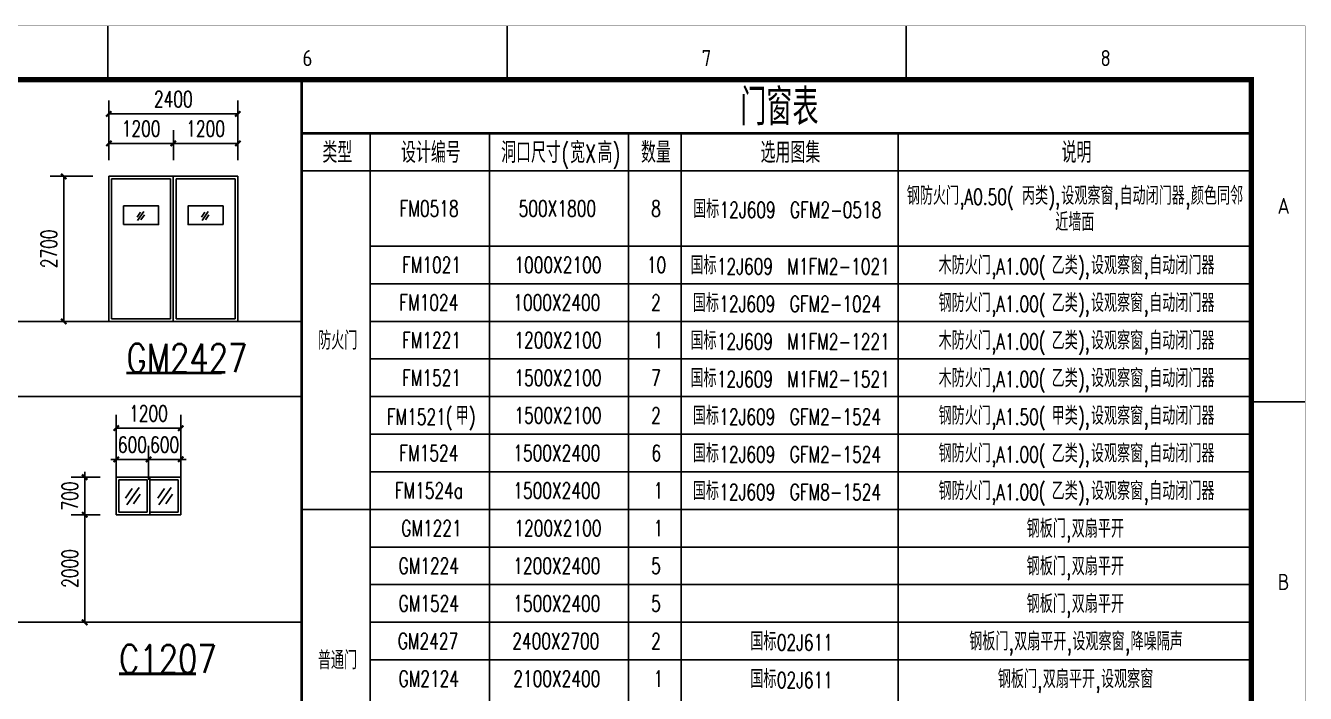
# Model space of a CAD drawing. Extents: x -93062 to 326984, y -142534 to 91021.
# Drawn here: x 100410 to 124222, y -25264 to -12834 of the extents above; entities that cross this region are included whole.
import ezdxf
from ezdxf.enums import TextEntityAlignment as Align

# ---------------------------------------------------------------- set-up
doc = ezdxf.new("R2010")
doc.units = 0
doc.header["$LTSCALE"] = 1000
doc.header["$MEASUREMENT"] = 0
doc.layers.get('0').update_dxf_attribs({"color": 8})
doc.layers.get('Defpoints').update_dxf_attribs({"color": 8})
for name, color, linetype in [('DIM_SYMB', 8, 'Continuous'), ('PUB_DIM', 8, 'Continuous'), ('PUB_TAB', 8, 'Continuous'), ('PUB_TEXT', 8, 'Continuous'), ('WALL', 8, 'Continuous'), ('WINDOW', 8, 'Continuous')]:
    doc.layers.add(name, color=color, linetype=linetype)
doc.styles.add('_TCH_DIM_T3', font='SIMPLEX', dxfattribs={"width": 0.705882, "bigfont": 'GBCBIG'})
doc.styles.add('_TCH_WDTABLE', font='SIMPLEX', dxfattribs={"bigfont": 'GBCBIG'})
doc.styles.add('HZTXT', font='geditxt.shx', dxfattribs={"width": 0.8, "bigfont": 'hztxt1.shx'})
doc.styles.get("Standard").update_dxf_attribs({"font": 'gbenor.shx', "bigfont": 'gbcbig.shx'})
doc.styles.add('TK', font='GEDITXT.SHX', dxfattribs={"width": 0.85, "height": 3.5, "bigfont": 'DXT.SHX'})
doc.dimstyles.new('_TCH_ARCH&&100', dxfattribs={"dimtxt": 297.5, "dimasz": 100, "dimexe": 250, "dimexo": 300, "dimgap": 126.25, "dimtad": 1, "dimdec": 0, "dimzin": 0, "dimdsep": 46, "dimtxsty": '_TCH_DIM_T3', "dimblk": 'ARCHTICK', "dimcen": 0.09, "dimazin": 2, "dimtfac": 1, "dimtdec": 0, "dimtix": 1, "dimtmove": 2, "dimatfit": 3, "dimfxl": 1, "dimtolj": 1, "dimtzin": 0, "dimarcsym": 0})

# ---------------------------------------------------------------- blocks, each defined once
blk = doc.blocks.new('dgdsgdfsg')
at = {"layer": 'WINDOW'}
for p, q in [((1150, 2650), (1150, 50)), ((1200, 2700), (1200, 0)), ((1250, 2650), (1250, 50))]:
    blk.add_line(p, q, dxfattribs=at)
for points in [[(0, 2700), (2400, 2700), (2400, 0), (0, 0)], [(275, 1800), (925, 1800), (925, 2150), (275, 2150)], [(2125, 1800), (1475, 1800), (1475, 2150), (2125, 2150)]]:
    blk.add_lwpolyline(points, close=True, dxfattribs=at)
for points in [[(1150, 50), (50, 50), (50, 2650), (1150, 2650)], [(1250, 2650), (2350, 2650), (2350, 50), (1250, 50)]]:
    blk.add_lwpolyline(points, dxfattribs=at)
blk = doc.blocks.new('dgdfg')
at = {"layer": 'WINDOW'}
for p, q in [((575, 150), (575, 750)), ((625, 100), (625, 800))]:
    blk.add_line(p, q, dxfattribs=at)
blk.add_lwpolyline([(0, 800), (0, 100), (1200, 100), (1200, 800)], close=True, dxfattribs=at)
for points in [[(575, 750), (50, 750), (50, 150), (575, 150)], [(625, 150), (1150, 150), (1150, 750), (625, 750)]]:
    blk.add_lwpolyline(points, dxfattribs=at)
for points in [[(84.5, 415, 0, 0, 0), (324, 415, 40, 0, 0), (474, 415, 0, 0, 0)], [(1115.5, 415, 0, 0, 0), (876, 415, 40, 0, 0), (726, 415, 0, 0, 0)]]:
    blk.add_lwpolyline(points, format="xyseb", dxfattribs=at)
blk = doc.blocks.new('A$C1F600CE5')
at = {"layer": 'WINDOW', "color": 251}
for p, q in [((0, 83), (85, 205)), ((15, 0), (169, 219)), ((99, 14), (184, 136))]:
    blk.add_line(p, q, dxfattribs=at)
blk = doc.blocks.new('GEDI_WK_A2')
at = {"color": 3}
for p, q in [((371.25, 410), (371.25, 420)), ((445.5, 410), (445.5, 420)), ((519.75, 410), (519.75, 420)), ((584, 350), (594, 350))]:
    blk.add_line(p, q, dxfattribs=at)
for points, const_width in [([(0, 0), (594, 0), (594, 420), (0, 420)], 0.1), ([(25, 10), (584, 10), (584, 410), (25, 410)], 1)]:
    blk.add_lwpolyline(points, close=True, dxfattribs=dict(at, const_width=const_width))
for s, p in [('6', (408.38, 414)), ('7', (482.62, 414)), ('8', (556.88, 414))]:
    blk.add_text(s, height=3, dxfattribs=at).set_placement(p, align=Align.MIDDLE)
for s, p in [('A', (590, 385)), ('B', (590, 315))]:
    blk.add_text(s, height=3, dxfattribs=at).set_placement(p, align=Align.CENTER)
blk = doc.blocks.new('A$C1C011119')
blk.add_blockref('GEDI_WK_A2', (0, 0))
at = {"style": 'TK', "width": 0.85}
for tag, height, p in [('PROJECTNAME', 4.75, (529, 44)), ('PHASE', 4, (571, 44)), ('DRAWINGNAME', 4.75, (539, 31))]:
    blk.add_attdef(tag, text='', height=height, dxfattribs=at).set_placement(p, align=Align.MIDDLE_CENTER)
for tag, p, height in [('APPROVE', (416, 32.75), 3.5), ('DESIGN', (461, 32.75), 3.5), ('REVIEW1', (416, 25.75), 3.5), ('DRAW', (461, 25.75), 3.5), ('REVIEW2', (416, 18.75), 3.5), ('PROPORTION', (461, 18.75), 3.5), ('DRAWINGNUMBER', (511, 18.5), 4), ('CHECK', (416, 11.75), 3.5), ('DATE', (461, 11.75), 3.5), ('VERSION', (577, 11.75), 3.5)]:
    blk.add_attdef(tag, p, '', height=height, dxfattribs=at)
blk = doc.blocks.new('safsafasffasfsd')
at = {"xscale": 100, "yscale": 100, "zscale": 100}
blk.add_blockref('A$C1C011119', (-59400, 0), dxfattribs=at)
blk = doc.blocks.new('_ArchTick')
at = {"color": 0, "linetype": 'ByBlock', "const_width": 0.4}
blk.add_lwpolyline([(-0.5, -0.5), (0.5, 0.5)], dxfattribs=at)
blk = doc.blocks.new('*D270')
at = {"layer": 'Defpoints', "color": 0, "transparency": 16777216}
for p in [(103297, -20327), (102097, -21080), (103297, -21080)]:
    blk.add_point(p, dxfattribs=at)
at = {"layer": 'PUB_DIM', "color": 0, "lineweight": -2, "transparency": 16777216}
for p, q in [((102097, -20780), (102097, -20077)), ((103297, -20780), (103297, -20077)), ((102097, -20327), (103297, -20327))]:
    blk.add_line(p, q, dxfattribs=at)
at = {"layer": 'PUB_DIM', "color": 0, "lineweight": -2, "transparency": 16777216, "xscale": 100, "yscale": 100, "zscale": 100, "rotation": 180}
blk.add_blockref('_ArchTick', (102097, -20327), dxfattribs=at)
at = {"layer": 'PUB_DIM', "color": 0, "lineweight": -2, "transparency": 16777216, "xscale": 100, "yscale": 100, "zscale": 100}
blk.add_blockref('_ArchTick', (103297, -20327), dxfattribs=at)
at = {"layer": 'PUB_DIM', "color": 0, "transparency": 16777216, "insert": (102697, -20052), "char_height": 297.5, "attachment_point": 5, "style": '_TCH_DIM_T3'}
blk.add_mtext('\\A1;1200', dxfattribs=at)
blk = doc.blocks.new('*D271')
at = {"layer": 'Defpoints', "color": 0, "transparency": 16777216}
for p in [(102697, -20908), (102097, -21590), (102697, -21590)]:
    blk.add_point(p, dxfattribs=at)
at = {"layer": 'PUB_DIM', "color": 0, "lineweight": -2, "transparency": 16777216}
for p, q in [((102097, -21290), (102097, -20658)), ((102697, -21290), (102697, -20658)), ((102097, -20908), (101997, -20908)), ((102097, -20908), (102697, -20908)), ((102697, -20908), (102797, -20908))]:
    blk.add_line(p, q, dxfattribs=at)
at = {"layer": 'PUB_DIM', "color": 0, "lineweight": -2, "transparency": 16777216, "xscale": 100, "yscale": 100, "zscale": 100}
blk.add_blockref('_ArchTick', (102097, -20908), dxfattribs=at)
at = {"layer": 'PUB_DIM', "color": 0, "lineweight": -2, "transparency": 16777216, "xscale": 100, "yscale": 100, "zscale": 100, "rotation": 180}
blk.add_blockref('_ArchTick', (102697, -20908), dxfattribs=at)
at = {"layer": 'PUB_DIM', "color": 0, "transparency": 16777216, "insert": (102397, -20634), "char_height": 297.5, "attachment_point": 5, "style": '_TCH_DIM_T3'}
blk.add_mtext('\\A1;600', dxfattribs=at)
blk = doc.blocks.new('*D272')
at = {"layer": 'Defpoints', "color": 0, "transparency": 16777216}
for p in [(103297, -20908), (102697, -21590), (103297, -21590)]:
    blk.add_point(p, dxfattribs=at)
at = {"layer": 'PUB_DIM', "color": 0, "lineweight": -2, "transparency": 16777216}
for p, q in [((102697, -21290), (102697, -20658)), ((103297, -21290), (103297, -20658)), ((102697, -20908), (102597, -20908)), ((102697, -20908), (103297, -20908)), ((103297, -20908), (103397, -20908))]:
    blk.add_line(p, q, dxfattribs=at)
at = {"layer": 'PUB_DIM', "color": 0, "lineweight": -2, "transparency": 16777216, "xscale": 100, "yscale": 100, "zscale": 100}
blk.add_blockref('_ArchTick', (102697, -20908), dxfattribs=at)
at = {"layer": 'PUB_DIM', "color": 0, "lineweight": -2, "transparency": 16777216, "xscale": 100, "yscale": 100, "zscale": 100, "rotation": 180}
blk.add_blockref('_ArchTick', (103297, -20908), dxfattribs=at)
at = {"layer": 'PUB_DIM', "color": 0, "transparency": 16777216, "insert": (102997, -20634), "char_height": 297.5, "attachment_point": 5, "style": '_TCH_DIM_T3'}
blk.add_mtext('\\A1;600', dxfattribs=at)
blk = doc.blocks.new('*D273')
at = {"layer": 'Defpoints', "color": 0, "transparency": 16777216}
for p in [(101510, -21240), (102097, -21240), (102097, -21940)]:
    blk.add_point(p, dxfattribs=at)
at = {"layer": 'PUB_DIM', "color": 0, "lineweight": -2, "transparency": 16777216}
for p, q in [((101510, -21240), (101510, -21140)), ((101797, -21240), (101260, -21240)), ((101510, -21940), (101510, -21240)), ((101797, -21940), (101260, -21940)), ((101510, -21940), (101510, -22040))]:
    blk.add_line(p, q, dxfattribs=at)
at = {"layer": 'PUB_DIM', "color": 0, "lineweight": -2, "transparency": 16777216, "xscale": 100, "yscale": 100, "zscale": 100}
for p, rotation in [((101510, -21240), 270), ((101510, -21940), 90)]:
    blk.add_blockref('_ArchTick', p, dxfattribs=dict(at, rotation=rotation))
at = {"layer": 'PUB_DIM', "color": 0, "transparency": 16777216, "insert": (101235, -21589), "char_height": 297.5, "attachment_point": 5, "rotation": 90, "style": '_TCH_DIM_T3'}
blk.add_mtext('\\A1;700', dxfattribs=at)
blk = doc.blocks.new('*D274')
at = {"layer": 'Defpoints', "color": 0, "transparency": 16777216}
for p in [(101510, -21940), (102097, -21940), (102097, -23940)]:
    blk.add_point(p, dxfattribs=at)
at = {"layer": 'PUB_DIM', "color": 0, "lineweight": -2, "transparency": 16777216}
for p, q in [((101797, -21940), (101260, -21940)), ((101510, -23940), (101510, -21940)), ((101797, -23940), (101260, -23940))]:
    blk.add_line(p, q, dxfattribs=at)
at = {"layer": 'PUB_DIM', "color": 0, "lineweight": -2, "transparency": 16777216, "xscale": 100, "yscale": 100, "zscale": 100}
for p, rotation in [((101510, -21940), 90), ((101510, -23940), 270)]:
    blk.add_blockref('_ArchTick', p, dxfattribs=dict(at, rotation=rotation))
at = {"layer": 'PUB_DIM', "color": 0, "transparency": 16777216, "insert": (101235, -22939), "char_height": 297.5, "attachment_point": 5, "rotation": 90, "style": '_TCH_DIM_T3'}
blk.add_mtext('\\A1;2000', dxfattribs=at)
blk = doc.blocks.new('*D314')
at = {"layer": 'Defpoints', "color": 0, "transparency": 16777216}
for p in [(104359, -14478), (101959, -15090), (104359, -15090)]:
    blk.add_point(p, dxfattribs=at)
at = {"layer": 'PUB_DIM', "color": 0, "lineweight": -2, "transparency": 16777216}
for p, q in [((101959, -14790), (101959, -14228)), ((104359, -14790), (104359, -14228)), ((101959, -14478), (104359, -14478))]:
    blk.add_line(p, q, dxfattribs=at)
at = {"layer": 'PUB_DIM', "color": 0, "lineweight": -2, "transparency": 16777216, "xscale": 100, "yscale": 100, "zscale": 100, "rotation": 180}
blk.add_blockref('_ArchTick', (101959, -14478), dxfattribs=at)
at = {"layer": 'PUB_DIM', "color": 0, "lineweight": -2, "transparency": 16777216, "xscale": 100, "yscale": 100, "zscale": 100}
blk.add_blockref('_ArchTick', (104359, -14478), dxfattribs=at)
at = {"layer": 'PUB_DIM', "color": 0, "transparency": 16777216, "insert": (103159, -14203), "char_height": 297.5, "attachment_point": 5, "style": '_TCH_DIM_T3'}
blk.add_mtext('\\A1;2400', dxfattribs=at)
blk = doc.blocks.new('*D315')
at = {"layer": 'Defpoints', "color": 0, "transparency": 16777216}
for p in [(103159, -15028), (101959, -15640), (103159, -15640)]:
    blk.add_point(p, dxfattribs=at)
at = {"layer": 'PUB_DIM', "color": 0, "lineweight": -2, "transparency": 16777216}
for p, q in [((101959, -15340), (101959, -14778)), ((103159, -15340), (103159, -14778)), ((101959, -15028), (103159, -15028))]:
    blk.add_line(p, q, dxfattribs=at)
at = {"layer": 'PUB_DIM', "color": 0, "lineweight": -2, "transparency": 16777216, "xscale": 100, "yscale": 100, "zscale": 100, "rotation": 180}
blk.add_blockref('_ArchTick', (101959, -15028), dxfattribs=at)
at = {"layer": 'PUB_DIM', "color": 0, "lineweight": -2, "transparency": 16777216, "xscale": 100, "yscale": 100, "zscale": 100}
blk.add_blockref('_ArchTick', (103159, -15028), dxfattribs=at)
at = {"layer": 'PUB_DIM', "color": 0, "transparency": 16777216, "insert": (102559, -14753), "char_height": 297.5, "attachment_point": 5, "style": '_TCH_DIM_T3'}
blk.add_mtext('\\A1;1200', dxfattribs=at)
blk = doc.blocks.new('*D316')
at = {"layer": 'Defpoints', "color": 0, "transparency": 16777216}
for p in [(104359, -15028), (103159, -15640), (104359, -15640)]:
    blk.add_point(p, dxfattribs=at)
at = {"layer": 'PUB_DIM', "color": 0, "lineweight": -2, "transparency": 16777216}
for p, q in [((103159, -15340), (103159, -14778)), ((104359, -15340), (104359, -14778)), ((103159, -15028), (104359, -15028))]:
    blk.add_line(p, q, dxfattribs=at)
at = {"layer": 'PUB_DIM', "color": 0, "lineweight": -2, "transparency": 16777216, "xscale": 100, "yscale": 100, "zscale": 100, "rotation": 180}
blk.add_blockref('_ArchTick', (103159, -15028), dxfattribs=at)
at = {"layer": 'PUB_DIM', "color": 0, "lineweight": -2, "transparency": 16777216, "xscale": 100, "yscale": 100, "zscale": 100}
blk.add_blockref('_ArchTick', (104359, -15028), dxfattribs=at)
at = {"layer": 'PUB_DIM', "color": 0, "transparency": 16777216, "insert": (103759, -14753), "char_height": 297.5, "attachment_point": 5, "style": '_TCH_DIM_T3'}
blk.add_mtext('\\A1;1200', dxfattribs=at)
blk = doc.blocks.new('*D317')
at = {"layer": 'Defpoints', "color": 0, "transparency": 16777216}
for p in [(101120, -15640), (101959, -15640), (101959, -18340)]:
    blk.add_point(p, dxfattribs=at)
at = {"layer": 'PUB_DIM', "color": 0, "lineweight": -2, "transparency": 16777216}
for p, q in [((101659, -15640), (100870, -15640)), ((101120, -18340), (101120, -15640)), ((101659, -18340), (100870, -18340))]:
    blk.add_line(p, q, dxfattribs=at)
at = {"layer": 'PUB_DIM', "color": 0, "lineweight": -2, "transparency": 16777216, "xscale": 100, "yscale": 100, "zscale": 100}
for p, rotation in [((101120, -15640), 90), ((101120, -18340), 270)]:
    blk.add_blockref('_ArchTick', p, dxfattribs=dict(at, rotation=rotation))
at = {"layer": 'PUB_DIM', "color": 0, "transparency": 16777216, "insert": (100845, -16989), "char_height": 297.5, "attachment_point": 5, "rotation": 90, "style": '_TCH_DIM_T3'}
blk.add_mtext('\\A1;2700', dxfattribs=at)

msp = doc.modelspace()

# ---------------------------------------------------------------- linework, layer by layer
at = {"layer": 'DIM_SYMB', "const_width": 52.5}
for points in [[(102286.4, -19300.6), (104057.4, -19300.6)], [(102147, -24900.6), (103582, -24900.6)]]:
    msp.add_lwpolyline(points, dxfattribs=at)
at = {"layer": 'PUB_TAB', "const_width": 50}
msp.add_lwpolyline([(105549, -44939.5), (123217.5, -44939.5), (123217.5, -13839.5), (105549, -13839.5)], close=True, dxfattribs=at)
msp.add_lwpolyline([(105549, -14839.5), (123217.5, -14839.5)], dxfattribs=at)
at = {"layer": 'PUB_TAB'}
for points in [[(106819.5, -14839.5), (106819.5, -44939.5)], [(109040.2, -14839.5), (109040.2, -35839.5)], [(111629.8, -14839.5), (111629.8, -35839.5)], [(112609.2, -14839.5), (112609.2, -35839.5)], [(116642.7, -14839.5), (116642.7, -35839.5)], [(105549, -15539.5), (123217.5, -15539.5)], [(106819.5, -16939.5), (123217.5, -16939.5)], [(106819.5, -17639.5), (123217.5, -17639.5)], [(106819.5, -18339.5), (123217.5, -18339.5)], [(106819.5, -19039.5), (123217.5, -19039.5)], [(106819.5, -19739.5), (123217.5, -19739.5)], [(106819.5, -20439.5), (123217.5, -20439.5)], [(106819.5, -21139.5), (123217.5, -21139.5)], [(105549, -21839.5), (123217.5, -21839.5)], [(106819.5, -22539.5), (123217.5, -22539.5)], [(106819.5, -23239.5), (123217.5, -23239.5)], [(106819.5, -23939.5), (123217.5, -23939.5)], [(106819.5, -24639.5), (123217.5, -24639.5)]]:
    msp.add_lwpolyline(points, dxfattribs=at)
at = {"layer": 'WALL'}
for p, q in [((105549, -13839.5), (105549, -47039.5)), ((67332.5, -18339.5), (105564, -18339.5)), ((105549, -19739.5), (67317.5, -19739.5)), ((67317.5, -23939.5), (105549, -23939.5))]:
    msp.add_line(p, q, dxfattribs=at)

# ---------------------------------------------------------------- block references
msp.add_blockref('safsafasffasfsd', (124217.5, -54839.5))
at = {"layer": 'WINDOW'}
for name, p in [('dgdsgdfsg', (101958.5, -18339.5)), ('dgdfg', (102097.3, -22039.5))]:
    msp.add_blockref(name, p, dxfattribs=at)
for p, xscale, yscale, zscale in [((102482.8, -16460.7), 0.75, 0.75, 0.75), ((103682.8, -16460.7), 0.75, 0.75, 0.75), ((102268, -21757), 1.5, 1.5, 1.5), ((102868, -21757), 1.5, 1.5, 1.5)]:
    msp.add_blockref('A$C1F600CE5', p, dxfattribs=dict(at, xscale=xscale, yscale=yscale, zscale=zscale))

# ---------------------------------------------------------------- texts
at = {"layer": 'PUB_TAB', "style": '_TCH_WDTABLE'}
for s, height, p in [('门窗表', 675.18, (113705.6, -14689.5)), ('类型', 385.82, (105933.2, -15389.5)), ('设计编号', 385.82, (107395.8, -15389.5)), ('洞口尺寸', 385.82, (109258.2, -15389.5)), ('宽', 385.8, (110541.6, -15389.5)), ('高', 385.8, (111051, -15389.5)), ('数量', 385.82, (111859.9, -15389.5)), ('选用图集', 385.82, (114085.5, -15389.5)), ('说明', 385.82, (119685.4, -15389.5)), ('钢防火门', 337.59, (116805.1, -16169.5)), ('丙类', 337.59, (118948.1, -16169.5)), ('设观察窗', 337.59, (119679.6, -16169.5)), ('自动闭门器', 337.59, (120762.5, -16169.5)), ('颜色同邻', 337.59, (122091.3, -16169.5)), ('国标', 337.59, (112830.2, -16414.5)), ('近墙面', 337.59, (119568.6, -16659.5)), ('国标', 337.59, (112780.2, -17464.5)), ('木防火门', 337.59, (117398, -17464.5)), ('乙类', 337.59, (119500.9, -17464.5)), ('设观察窗', 337.59, (120232.4, -17464.5)), ('自动闭门器', 337.59, (121315.4, -17464.5)), ('国标', 337.59, (112825.2, -18164.5)), ('钢防火门', 337.59, (117398, -18164.5)), ('乙类', 337.59, (119500.9, -18164.5)), ('设观察窗', 337.59, (120232.4, -18164.5)), ('自动闭门器', 337.59, (121315.4, -18164.5)), ('防火门', 337.59, (105852.9, -18864.5)), ('国标', 337.59, (112780.2, -18864.5)), ('木防火门', 337.59, (117398, -18864.5)), ('乙类', 337.59, (119500.9, -18864.5)), ('设观察窗', 337.59, (120232.4, -18864.5)), ('自动闭门器', 337.59, (121315.4, -18864.5)), ('国标', 337.59, (112780.2, -19564.5)), ('木防火门', 337.59, (117398, -19564.5)), ('乙类', 337.59, (119500.9, -19564.5)), ('设观察窗', 337.59, (120232.4, -19564.5)), ('自动闭门器', 337.59, (121315.4, -19564.5)), ('甲', 337.6, (108412, -20264.5)), ('国标', 337.59, (112825.2, -20264.5)), ('钢防火门', 337.59, (117398, -20264.5)), ('甲类', 337.59, (119500.9, -20264.5)), ('设观察窗', 337.59, (120232.4, -20264.5)), ('自动闭门器', 337.59, (121315.4, -20264.5)), ('国标', 337.59, (112825.2, -20964.5)), ('钢防火门', 337.59, (117398, -20964.5)), ('乙类', 337.59, (119500.9, -20964.5)), ('设观察窗', 337.59, (120232.4, -20964.5)), ('自动闭门器', 337.59, (121315.4, -20964.5)), ('国标', 337.59, (112825.2, -21664.5)), ('钢防火门', 337.59, (117398, -21664.5)), ('乙类', 337.59, (119500.9, -21664.5)), ('设观察窗', 337.59, (120232.4, -21664.5)), ('自动闭门器', 337.59, (121315.4, -21664.5)), ('钢板门', 337.59, (119036.7, -22364.5)), ('双扇平开', 337.59, (119874, -22364.5)), ('钢板门', 337.59, (119036.7, -23064.5)), ('双扇平开', 337.59, (119874, -23064.5)), ('钢板门', 337.59, (119036.7, -23764.5)), ('双扇平开', 337.59, (119874, -23764.5)), ('国标', 337.59, (113895.2, -24464.5)), ('钢板门', 337.59, (117966.8, -24464.5)), ('双扇平开', 337.59, (118804, -24464.5)), ('设观察窗', 337.59, (119887, -24464.5)), ('降噪隔声', 337.59, (120970, -24464.5)), ('普通门', 337.59, (105847.3, -24814.5)), ('国标', 337.59, (113895.2, -25164.5)), ('钢板门', 337.59, (118499, -25164.5)), ('双扇平开', 337.59, (119336.2, -25164.5)), ('设观察窗', 337.59, (120419.2, -25164.5))]:
    msp.add_text(s, height=height, dxfattribs=at).set_placement(p)
at = {"layer": 'PUB_TAB', "style": '_TCH_WDTABLE', "width": 0.705882}
for s, height, p in [('(', 340, (110381.6, -15389.5)), (')', 340, (111331.9, -15389.5)), ('X', 340, (110822.4, -15389.5)), (',A0.50(', 297.5, (117788.1, -16169.5)), ('),', 297.5, (119439.6, -16169.5)), ('FM0518', 297.5, (107369.9, -16388.2)), ('500X1800', 297.5, (109585, -16388.2)), ('8', 297.5, (112049.5, -16388.2)), ('12J609', 297.5, (113321.7, -16414.5)), ('GFM2-0518', 297.5, (114631.7, -16414.5)), (',', 297.5, (120662.5, -16169.5)), (',', 297.5, (121991.3, -16169.5)), ('FM1021', 297.5, (107414.9, -17438.2)), ('1000X2100', 297.5, (109505, -17438.2)), ('10', 297.5, (111969.5, -17438.2)), (',A1.00(', 297.5, (118380.9, -17464.5)), ('),', 297.5, (119992.4, -17464.5)), ('12J609', 297.5, (113271.7, -17464.5)), ('M1FM2-1021', 297.5, (114581.7, -17464.5)), (',', 297.5, (121215.4, -17464.5)), ('FM1024', 297.5, (107364.9, -18138.2)), ('1000X2400', 297.5, (109485, -18138.2)), ('2', 297.5, (112049.5, -18138.2)), (',A1.00(', 297.5, (118380.9, -18164.5)), ('),', 297.5, (119992.4, -18164.5)), ('12J609', 297.5, (113316.7, -18164.5)), ('GFM2-1024', 297.5, (114626.7, -18164.5)), (',', 297.5, (121215.4, -18164.5)), ('FM1221', 297.5, (107414.9, -18838.2)), ('1200X2100', 297.5, (109505, -18838.2)), ('1', 297.5, (112094.5, -18838.2)), ('12J609', 297.5, (113271.7, -18864.5)), ('M1FM2-1221', 297.5, (114581.7, -18864.5)), (',A1.00(', 297.5, (118380.9, -18864.5)), ('),', 297.5, (119992.4, -18864.5)), (',', 297.5, (121215.4, -18864.5)), ('FM1521', 297.5, (107414.9, -19538.2)), ('1500X2100', 297.5, (109505, -19538.2)), ('7', 297.5, (112049.5, -19538.2)), ('12J609', 297.5, (113271.7, -19564.5)), ('M1FM2-1521', 297.5, (114581.7, -19564.5)), (',A1.00(', 297.5, (118380.9, -19564.5)), ('),', 297.5, (119992.4, -19564.5)), (',', 297.5, (121215.4, -19564.5)), ('FM1521(', 297.5, (107132, -20264.5)), (')', 297.5, (108657.8, -20264.5)), ('1500X2100', 297.5, (109505, -20238.2)), ('2', 297.5, (112049.5, -20238.2)), ('12J609', 297.5, (113316.7, -20264.5)), ('GFM2-1524', 297.5, (114626.7, -20264.5)), (',A1.50(', 297.5, (118380.9, -20264.5)), ('),', 297.5, (119992.4, -20264.5)), (',', 297.5, (121215.4, -20264.5)), ('FM1524', 297.5, (107364.9, -20938.2)), ('1500X2400', 297.5, (109485, -20938.2)), ('6', 297.5, (112054.5, -20938.2)), ('12J609', 297.5, (113316.7, -20964.5)), ('GFM2-1524', 297.5, (114626.7, -20964.5)), (',A1.00(', 297.5, (118380.9, -20964.5)), ('),', 297.5, (119992.4, -20964.5)), (',', 297.5, (121215.4, -20964.5)), ('FM1524a', 297.5, (107279.9, -21638.2)), ('1500X2400', 297.5, (109485, -21638.2)), ('1', 297.5, (112094.5, -21638.2)), ('12J609', 297.5, (113316.7, -21664.5)), ('GFM8-1524', 297.5, (114626.7, -21664.5)), (',A1.00(', 297.5, (118380.9, -21664.5)), ('),', 297.5, (119992.4, -21664.5)), (',', 297.5, (121215.4, -21664.5)), ('GM1221', 297.5, (107399.9, -22338.2)), ('1200X2100', 297.5, (109505, -22338.2)), ('1', 297.5, (112094.5, -22338.2)), (',', 297.5, (119774, -22364.5)), ('GM1224', 297.5, (107349.9, -23038.2)), ('1200X2400', 297.5, (109485, -23038.2)), ('5', 297.5, (112049.5, -23038.2)), (',', 297.5, (119774, -23064.5)), ('GM1524', 297.5, (107349.9, -23738.2)), ('1500X2400', 297.5, (109485, -23738.2)), ('5', 297.5, (112049.5, -23738.2)), (',', 297.5, (119774, -23764.5)), ('GM2427', 297.5, (107334.9, -24438.2)), ('2400X2700', 297.5, (109465, -24438.2)), ('2', 297.5, (112049.5, -24438.2)), ('02J611', 297.5, (114386.7, -24464.5)), (',', 297.5, (118704, -24464.5)), (',', 297.5, (119787, -24464.5)), (',', 297.5, (120870, -24464.5)), ('GM2124', 297.5, (107349.9, -25138.2)), ('2100X2400', 297.5, (109485, -25138.2)), ('1', 297.5, (112094.5, -25138.2)), ('02J611', 297.5, (114386.7, -25164.5)), (',', 297.5, (119236.2, -25164.5)), (',', 297.5, (120319.2, -25164.5))]:
    msp.add_text(s, height=height, dxfattribs=at).set_placement(p)
at = {"layer": 'PUB_TEXT', "style": 'HZTXT', "width": 0.8}
for s, p in [('GM2427', (102286.4, -19283.1)), ('C1207', (102147, -24883.1))]:
    msp.add_text(s, height=525, dxfattribs=at).set_placement(p)

# ---------------------------------------------------------------- dimensions: what is measured, and where the dimension line sits
at = {"layer": 'PUB_DIM'}
for p1, p2, distance, picture, middle in [((101958.5, -15089.5), (104358.5, -15089.5), 611, '*D314', (103158.5, -14203.5)), ((101958.5, -15639.5), (103158.5, -15639.5), 611, '*D315', (102558.5, -14753.5)), ((103158.5, -15639.5), (104358.5, -15639.5), 611, '*D316', (103758.5, -14753.5)), ((101958.5, -18339.5), (101958.5, -15639.5), 838.2, '*D317', (100845.3, -16989.5)), ((102097.3, -21079.5), (103297.3, -21079.5), 752.4, '*D270', (102697.3, -20052.1)), ((102097.3, -21589.5), (102697.3, -21589.5), 681, '*D271', (102397.3, -20633.5)), ((102697.3, -21589.5), (103297.3, -21589.5), 681, '*D272', (102997.3, -20633.5)), ((102097.3, -21939.5), (102097.3, -21239.5), 587, '*D273', (101235.3, -21589.5)), ((102097.3, -23939.5), (102097.3, -21939.5), 587, '*D274', (101235.3, -22939.5))]:
    dim = msp.add_aligned_dim(p1=p1, p2=p2, distance=distance, dimstyle='_TCH_ARCH&&100', dxfattribs=at)
    dim.commit()
    dim.dimension.update_dxf_attribs({"geometry": picture, "text_midpoint": middle})

doc.saveas('drawing.dxf')
